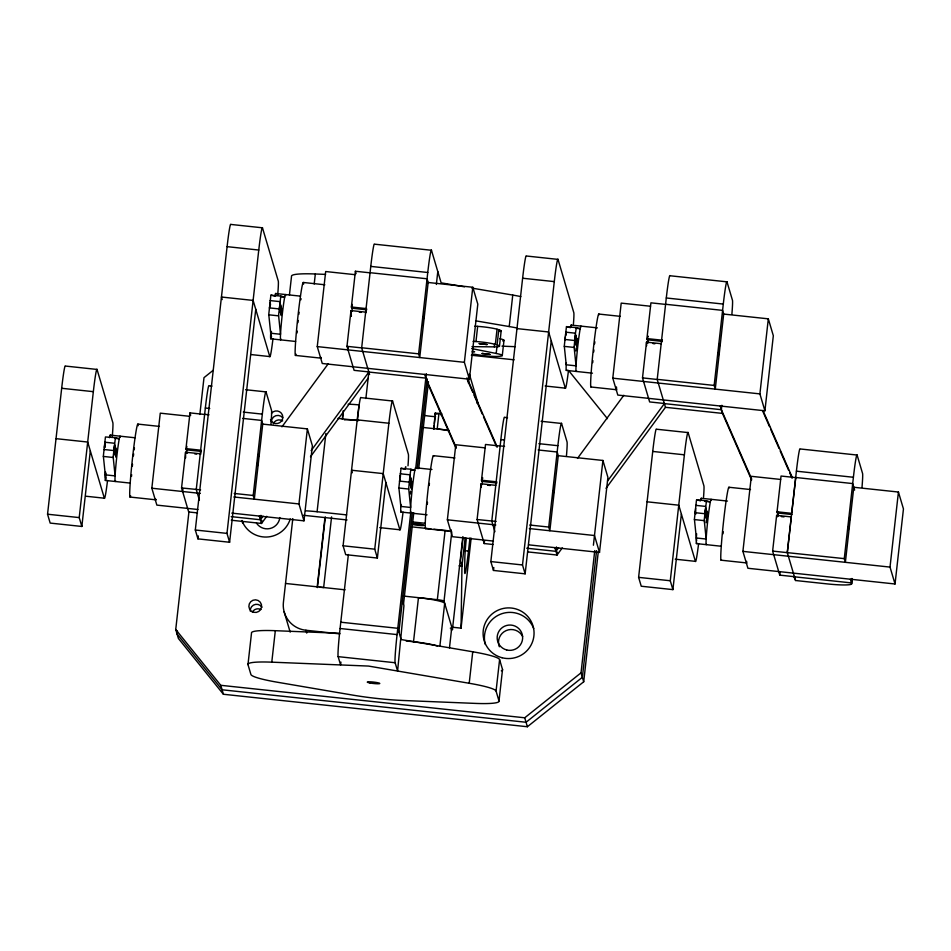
<?xml version="1.0" encoding="UTF-8"?>
<svg xmlns="http://www.w3.org/2000/svg" width="951" height="951" viewBox="0 0 951 951"><rect width="100%" height="100%" fill="white"/><g stroke="black" fill="none" stroke-linecap="round" stroke-linejoin="round"><path stroke-width="1.43" d="M115.463 455.577L116.165 449.621L115.463 455.577A15.05 0.701 -83.9 0 1 115.986 451.547M452.26 627.208L461.057 628.147L461.96 566.142L465.11 538.1M185.6 457.883L185.576 452.2L200.269 453.77M351.014 316.255L350.99 310.573L365.683 312.142M482.597 478.638L482.537 477.557L482.205 478.947M648.011 337.011L647.916 335.953L647.679 336.999M695.657 513.16L695.633 514.348M411.724 481.931L411.724 481.218L411.01 487.506L411.724 481.931A15.05 0.701 -83.9 0 0 411.343 484.451M280.961 314.222L281.603 308.017L280.902 314.305M352.369 307.292L351.965 311.429M400.371 476.974L400.419 475.227L400.121 476.891M481.242 487.352L481.099 483.774L495.792 485.343M482.478 480.493L482.086 484.63M565.786 335.346L565.833 333.599L565.536 335.263M646.656 345.724L646.514 342.146L661.207 343.715M647.893 338.865L647.5 343.002M778.013 512.066L777.68 515.632M186.907 449.49L186.551 453.056L187.478 453.151M399.884 478.9L399.884 481.063M776.943 517.035L776.634 515.359L791.327 516.928L787.309 552.662M104.36 447.327L104.883 443.653L104.634 447.469M269.775 305.699L270.298 302.026L270.048 305.842M200.685 454.305L201.089 450.881M366.111 312.677L366.504 309.253M565.358 336.678L565.144 339.911L565.37 339.031M115.059 438.328L119.267 438.78L115.404 437.65L105.442 436.961L103.35 456.1L105.585 477.664L106.084 473.241M115.404 437.65L113.157 456.908L115.107 475.892L105.288 474.846M280.474 296.7L284.682 297.152L280.807 296.023L270.857 295.345L268.753 314.472L270.999 336.036L271.487 331.614M280.807 296.023L278.572 315.28L280.521 334.265L270.702 333.219M410.927 469.223L401.013 468.379L398.873 487.673L400.823 506.419L410.63 507.465L408.692 488.731L410.024 474.834L410.903 469.247L414.802 470.353L410.594 469.901M576.342 327.596L566.427 326.752L564.288 346.045L566.225 364.792L576.044 365.838L574.107 347.103L575.438 333.207L576.318 327.62L580.205 328.725L576.009 328.273M704.715 501.332L710.326 501.926L706.462 500.808L696.643 499.75L696.453 500.345L694.408 519.258L696.643 540.81M706.462 500.808L704.215 520.066L706.165 539.039L696.346 537.993M90.321 450.905L81.845 526.462L50.177 523.086L47.55 514.218L61.672 388.281A25.499 1.189 -83.9 0 1 65.381 366.052L97.038 369.44L112.836 422.636A25.499 1.189 -83.9 0 1 112.289 436.521M81.845 526.462L79.218 517.594L93.341 391.669A25.499 1.189 -83.9 0 1 97.038 369.44M197.927 509.498L156.856 505.112L151.839 488.22L160.267 413.162L189.57 416.3M197.511 512.91L188.69 511.971L181.558 487.946L185.576 452.2M185.968 448.622L200.661 450.192L201.018 451.392L186.325 449.823L185.968 448.622L189.986 412.889L204.679 414.458M182.628 491.512L182.949 488.564M598.238 552.162L583.7 681.784L527.389 726.742L223.402 694.266L178.396 638.478L175.733 629.514L188.952 511.686M199.853 414.47L203.989 377.654L213.179 370.308M177.397 631.048L177.064 633.996L222.082 689.784L526.058 722.261L582.369 677.302L596.574 550.629M196.251 489.515L205.345 408.027A25.499 1.189 -83.9 0 1 209.042 385.797L211.966 386.118M255.748 309.277L229.607 542.26L197.951 538.872L195.312 530.004L227.099 246.654A25.499 1.189 -83.9 0 1 230.796 224.424L262.464 227.8L278.263 281.009A25.499 1.189 -83.9 0 1 277.716 294.893M197.951 538.872L198.284 535.924M229.607 542.26L226.98 533.392L258.767 250.042A25.499 1.189 -83.9 0 1 262.464 227.8M242.636 418.392L261.632 420.413L262.726 424.11L254.309 499.168L253.216 495.471L262.333 414.125A25.499 1.189 -83.9 0 1 266.042 391.895L245.584 389.708M231.188 516.631L260.419 519.757L260.919 515.347M261.846 520.506L261.513 523.454L231.295 520.221M340.791 622.204L397.78 628.302L401.12 639.548L472.742 651.78A51.009 5.682 6.4 0 1 499.596 659.614L502.532 669.504L499.002 700.982A51.009 5.682 6.4 0 1 475.191 703.395L403.272 700.495A51.009 5.682 6.4 0 1 352.607 695.086L277.751 682.295A51.009 5.682 6.4 0 1 250.909 674.473L247.973 664.583L251.504 633.104A51.009 5.682 6.4 0 1 275.315 630.691L339.733 633.283M289.425 295L291.517 276.396A51.009 5.682 6.4 0 1 315.328 273.983L325.575 274.399M247.973 664.583A51.009 5.682 6.4 0 1 271.784 662.169L275.315 630.691M314.199 284.004L315.328 273.983M292.801 518.616L283.41 602.352A25.499 25.32 -16.5 0 0 305.913 630.251L306.757 633.093M231.794 513.124L303.975 520.839L298.959 503.947L307.375 428.889L261.715 424.003M427.13 282.376L472.79 287.261L477.806 304.154L469.39 379.211L322.27 363.484L317.254 346.592L325.682 271.534L354.985 274.673M303.975 520.839L312.392 445.781L307.375 428.889M305.556 510.818A25.499 2.841 6.4 0 1 317.087 511.733L325.872 433.513M317.194 586.85L324.957 517.582M317.408 587.587L325.337 516.928M368.798 371.912L354.105 370.343L346.972 346.319L350.99 310.573M351.383 306.995L366.076 308.564L366.432 309.764L351.739 308.195L351.383 306.995L355.401 271.261L370.094 272.83M348.03 349.885L348.363 346.937M342.289 419.165L343.24 410.713M331.578 516.88L323.649 587.54A6.443 0.713 6.4 0 0 319.631 587.266M342.633 418.262L343.299 412.377M464.516 286.833L441.133 282.839L431.469 250.268L374.468 244.169A25.499 1.189 -83.9 0 0 370.771 266.399L361.665 347.888L346.972 346.319M385.856 482.478L377.381 558.047L345.712 554.659L343.085 545.791L357.207 419.855A25.499 1.189 -83.9 0 1 360.905 397.625L392.573 401.013L408.359 454.221A25.499 1.189 -83.9 0 1 408.003 465.824M340.922 662.086L340.601 664.939L338.128 656.642A25.499 1.189 -83.9 0 1 340.078 628.504L348.375 554.516M365.873 398.528L368.845 372.043L425.846 378.129L456.159 447.422M377.381 558.047L374.742 549.179L388.876 423.243A25.499 1.189 -83.9 0 1 392.573 401.013M370.058 272.699L427.058 278.786L428.152 282.483L419.736 357.54L418.63 353.843L427.76 272.497A25.499 1.189 -83.9 0 1 431.469 250.268M402.416 600.509L403.949 605.68L397.589 671.037L395.129 662.74A25.499 1.189 -83.9 0 1 397.078 634.59L410.82 512.042M415.777 467.892L426.333 373.719M436.354 284.468L437.793 271.594M398.885 631.987L412.247 512.791M417.204 468.653L427.272 378.878M403.509 604.206L413.756 512.851M418.713 468.653L428.461 381.731M441.835 413.792A15.941 1.771 6.4 0 0 438.946 413.459L435.237 413.055L433.727 429.317L434.167 425.442M434.381 423.516L435.035 417.703M435.356 414.802L435.237 413.055M438.946 413.459L437.21 428.949A15.941 1.771 6.4 0 1 448.563 430.684M437.626 646.133A25.499 2.841 6.4 0 0 413.519 641.747L418.464 597.668A25.499 2.841 6.4 0 1 444.676 603.326L439.897 645.943M451.131 629.8A6.443 0.713 6.4 0 0 452.486 629.491L444.022 601.115A6.443 0.713 6.4 0 0 437.341 599.689L445.104 530.503M469.39 379.211L464.373 362.319L472.79 287.261M493.45 541.083L452.391 536.697L447.374 519.805L455.791 444.747L485.105 447.873M444.022 601.115L451.773 531.93M468.451 383.265L468.95 378.855M473.063 341.35L475.975 341.54L477.675 326.371A15.941 1.771 6.4 0 1 497.04 329.224L498.788 329.735A15.941 1.771 6.4 0 1 499.881 331.519M449.478 647.845L451.784 627.28A25.499 2.841 6.4 0 1 450.322 628.171M452.438 629.491L462.84 536.756M463.078 537.351L460.427 560.971L461.96 566.142L459.036 565.821M466.323 538.325A25.499 1.189 -83.9 0 0 464.837 558.249L464.659 570.648A25.499 1.189 -83.9 0 0 468.486 551.069L469.96 537.993M461.057 628.147L471.149 538.123M471.969 346.663L494.258 346.865L494.568 344.107M498.788 329.735L497.088 344.904L495.34 344.393L497.04 329.224M493.046 544.495L484.225 543.544L477.093 519.519L481.099 483.774M481.503 480.207L496.196 481.777L496.553 482.965L481.86 481.396L481.503 480.207L485.509 444.462L500.202 446.031M472.79 354.045L480.005 355.103A15.941 1.771 6.4 0 0 498.883 356.34L500.44 356.185A15.941 1.771 6.4 0 0 496.208 353.463L496.981 346.568M499.477 346.045L501.189 330.865M502.283 355.496L503.994 340.327M484.225 543.544L484.546 540.691M499.002 700.982L496.065 691.092A51.009 5.682 6.4 0 0 469.212 683.27L472.742 651.78M517.32 328.059A51.009 5.682 6.4 0 0 509.225 326.562L512.755 295.072L471.827 288.082M491.786 521.089L500.868 439.612A25.499 1.189 -83.9 0 1 504.577 417.382L507.501 417.691M551.271 340.85L525.142 573.833L493.474 570.445L490.847 561.577L522.622 278.227A25.499 1.189 -83.9 0 1 526.331 255.997L557.999 259.385L573.786 312.594A25.499 1.189 -83.9 0 1 573.429 324.196M493.474 570.445L493.807 567.497M496.065 691.092L499.596 659.614M525.142 573.833L522.503 564.965L554.29 281.615A25.499 1.189 -83.9 0 1 557.999 259.385M538.159 449.966L557.167 451.998L558.261 455.695L549.844 530.753L548.739 527.056L557.868 445.698A25.499 1.189 -83.9 0 1 561.577 423.468L541.107 421.281M526.723 548.216L555.955 551.33L556.442 546.92M557.381 552.091L557.048 555.027L527.817 551.913M593.4 545.22L602.91 460.462L557.238 455.577M722.653 313.961L768.325 318.835L773.329 335.727L764.913 410.784L617.805 395.069L612.789 378.177L621.205 303.119L650.52 306.246M583.7 681.784L581.037 672.821L594.755 550.57M528.554 544.828L599.499 552.412L607.915 477.354L602.91 460.462M664.333 403.497L649.64 401.928L642.507 377.892L646.514 342.146M662.181 339.769L661.967 341.385L647.274 339.769L646.918 338.58L650.924 302.834L665.617 304.403M647.857 343.192L648.19 340.256M731.901 314.092A25.499 1.189 -83.9 0 0 732.448 300.207L726.992 281.841L670.003 275.754A25.499 1.189 -83.9 0 0 666.294 297.984L657.2 379.461L642.507 377.892M681.38 514.063L672.904 589.62L641.247 586.232L638.608 577.364L652.731 451.44A25.499 1.189 -83.9 0 1 656.44 429.21L688.108 432.586L703.895 485.795A25.499 1.189 -83.9 0 1 703.526 497.397M672.904 589.62L670.277 580.752L684.399 454.816A25.499 1.189 -83.9 0 1 688.108 432.586M665.593 304.272L722.582 310.371L723.687 314.068L715.259 389.114L714.165 385.428L723.295 304.07A25.499 1.189 -83.9 0 1 726.992 281.841M751.682 478.995L721.369 409.703L721.868 405.292M764.913 410.784L759.897 393.892L768.325 318.835M852.774 487.162L898.433 492.036L903.45 508.928L895.034 583.985L747.914 568.27L742.909 551.378L751.326 476.32L780.64 479.447M794.454 576.698L779.761 575.129L772.628 551.093L776.634 515.359M777.038 511.781L781.044 476.035L795.737 477.604L791.719 513.35L777.038 511.781L777.383 512.969L792.076 514.539M777.977 516.405L778.465 511.983M779.761 575.129L780.082 572.264M862.01 487.292A25.499 1.189 -83.9 0 0 862.557 473.42L857.101 455.042L800.1 448.955A25.499 1.189 -83.9 0 0 796.403 471.185L787.273 552.543L795.583 580.514L827.251 583.902A25.499 2.841 6.4 0 0 851.704 583.652L852.191 579.23M853.784 487.269L845.368 562.326L844.274 558.629L853.404 477.271A25.499 1.189 -83.9 0 1 857.101 455.042M851.977 578.493L851.478 582.915L794.489 576.817M895.034 583.985L890.017 567.093L898.433 492.036M104.848 447.398L105.097 445.555M270.262 305.77L270.369 304.914M496.47 483.584L496.731 481.646M661.896 341.956L661.611 340.149L646.918 338.58M695.657 510.901L695.312 513.1L695.645 508.464M186.325 449.823L186.871 446.34M351.739 308.195L352.357 304.451M481.86 481.396L482.098 479.673M647.274 339.769L647.5 338.045M777.383 512.969L777.621 511.246M201.077 450.929L201.16 450.334M270.369 304.914L270.524 303.928M366.492 309.301L366.575 308.706M662.015 340.886L662.134 340.018M351.406 315.661L351.276 316.362M114.084 450.929L114.702 444.699L114.025 451.012M114.417 452.26L115.107 445.995M411.438 488.659L412.056 482.43L411.379 488.743M576.092 344.666L576.781 338.401M115.071 445.936L114.453 452.153M280.212 311.821L280.842 305.533L280.165 311.845M281.948 309.23L281.258 315.542L281.971 309.289M576.746 338.342L576.128 344.571M707.223 512.779L706.545 519.091L707.259 512.839M706.224 517.843L706.89 511.602L706.177 517.855M281.211 306.769L280.533 313.081L281.246 306.9M576.009 335.881L575.331 342.194L576.033 335.893M574.986 340.981L575.64 334.645L574.963 340.957M705.476 515.406L706.129 509.082L705.452 515.394M281.96 426.833L328.297 363.698M260.419 519.757L263.047 516.179M311.132 450.667L368.845 372.043M266.767 516.31L261.513 523.454L259.326 516.06M310.49 456.742L368.192 378.118M577.483 458.406L623.832 395.271M555.955 551.33L558.57 547.764M607.546 481.051L664.38 403.616L721.369 409.703M562.291 547.883L557.048 555.027L554.849 547.645M606.013 488.315L665.474 407.313L657.165 379.33L714.165 385.428M175.733 629.514L220.751 685.302L524.726 717.791L581.037 672.821M501.985 346.152L515.204 346.687M271.784 662.169L368.524 666.069L469.212 683.27M472.231 351.894L474.632 351.751L472.231 351.074M474.763 326.181L477.675 326.371M227.099 246.654L258.767 250.042M522.622 278.227L554.29 281.615M370.771 266.399L427.76 272.497M666.294 297.984L723.295 304.07M303.321 282.471L324.85 284.777M598.845 314.056L620.373 316.35M275.612 293.49L300.457 296.141M571.147 325.076L597.359 327.869M270.096 300.575L279.915 301.622M565.631 332.149L575.438 333.207M516.975 328.606L548.644 331.982L565.31 388.151L545.161 385.999M359.312 312.213L361.154 312.404M653.004 343.584L654.847 343.786M269.276 307.874L279.095 308.92M564.811 339.448L574.618 340.506M268.776 314.805L278.584 315.851M564.3 346.378L574.119 347.424M471.316 355.234L514.111 359.811M418.63 353.843L361.642 347.757L369.582 374.504M270.785 338.806L295.571 341.457M566.309 370.391L592.473 373.184M317.254 346.592L464.373 362.319M612.789 378.177L759.897 393.892M295.452 355.424L321.283 358.182A36.697 1.712 -83.9 0 1 321.058 357.421M590.975 386.998L616.819 389.755A36.697 1.712 -83.9 0 1 616.498 386.95M251.076 354.568L269.787 356.577A25.499 1.189 -83.9 0 0 272.961 338.877M665.474 407.313L722.475 413.4L751.599 479.982M61.672 388.281L93.341 391.669M357.207 419.855L388.876 423.243M652.731 451.44L684.399 454.816M338.021 418.392L358.705 420.604M422.22 427.379L448.813 430.221M205.345 408.027L209.731 408.502M243.337 412.092L262.333 414.125M500.868 439.612L503.792 439.921M538.872 443.665L557.868 445.698M796.403 471.185L853.404 477.271M204.631 414.327L209.018 414.802M500.167 445.9L504.553 446.376M795.702 477.485L852.69 483.572L854.628 490.086M137.907 424.098L159.435 426.405M433.43 455.672L454.958 457.978M728.965 487.257L750.494 489.551M110.197 435.118L135.042 437.769M415.551 467.749L431.944 469.497M701.267 498.276L727.467 501.07M104.681 442.203L114.5 443.249M400.216 473.776L410.024 474.834M695.74 505.361L705.559 506.407M56.026 438.661L87.694 442.037L104.36 498.205L85.649 496.196M647.084 501.807L678.752 505.195L695.419 561.352L675.269 559.2M194.824 453.936L196.655 454.126M487.59 485.212L490.347 485.509M781.294 516.595L784.04 516.892M103.861 449.502L113.68 450.548M399.396 481.075L409.215 482.133M694.919 512.66L704.739 513.706M103.362 456.432L113.169 457.479M398.885 488.006L408.704 489.052M694.42 519.579L704.239 520.637M181.558 487.946L200.602 489.848M234.219 493.45L253.216 495.471M477.093 519.519L496.137 521.433M529.743 525.023L548.739 527.056M772.628 551.093L844.274 558.629M105.371 480.433L130.156 483.084M400.894 512.018L427.058 514.812M696.429 543.592L721.227 546.243M151.839 488.22L200.257 493.391M233.851 496.981L298.959 503.947M447.374 519.805L495.792 524.976M529.386 528.566L594.482 535.52L599.499 552.412M742.909 551.378L890.017 567.093M317.087 511.733L346.639 514.895M411.628 521.837L424.919 523.252M303.369 515.276L347.044 519.947M411.819 526.866L430.958 528.911M433.906 529.22L448.622 530.801M130.037 497.052L155.869 499.81M425.561 528.625L451.404 531.383A36.697 1.712 -83.9 0 1 451.107 529.766M721.096 560.198L746.927 562.956A36.697 1.712 -83.9 0 1 746.642 561.352M379.734 527.627L399.884 529.778A25.499 1.189 -83.9 0 0 403.058 512.078M464.1 550.593L468.486 551.069M47.55 514.218L79.218 517.594M195.312 530.004L226.98 533.392M343.085 545.791L374.742 549.179M490.847 561.577L522.503 564.965M638.608 577.364L670.277 580.752M285.526 583.462L345.082 589.822M403.379 596.051L437.341 599.689M340.078 628.504L397.078 634.59M305.913 630.251L339.816 633.865M406.148 640.962L413.519 641.747M338.128 656.642L395.129 662.74M475.607 320.82L509.225 326.562M471.672 348.577L496.208 353.463M566.523 326.55L570.398 327.679A22.788 1.07 -83.9 0 1 571.337 325.551M270.999 294.976L275.457 296.272M696.643 499.75L700.507 500.88A22.788 1.07 -83.9 0 1 701.458 498.752M401.108 468.177L404.983 469.307A22.788 1.07 -83.9 0 1 405.922 467.179M568.876 370.866L607.451 418.678M763.082 410.737L792.207 477.307M762.987 411.712L769.525 426.654M770.714 429.376L779.035 448.397M780.224 451.119L788.545 470.139M789.734 472.849L792.112 478.282M793.8 576.437L795.583 580.514M466.953 377.797L497.266 447.089M467.452 380.138L472.802 392.359M473.99 395.081L482.312 414.101M483.5 416.823L496.588 446.708M456.064 448.397L426.94 381.826L424.752 374.432M850.384 579.218L851.704 583.652M720.276 406.018L722.475 413.4M561.577 423.468L567.022 441.835A25.499 1.189 -83.9 0 1 566.475 455.719M469.449 374.432L477.866 402.808A6.443 0.713 6.4 0 1 476.938 403.105M491.75 520.958L494.936 531.692M524.726 717.791L527.389 726.742M355.401 271.261L356.102 273.638M399.884 529.778L383.217 473.61L351.561 470.234L352.31 472.766M269.787 356.577L253.109 300.409L221.452 297.021L222.201 299.565M266.042 391.895L271.499 410.261A25.499 1.189 -83.9 0 1 270.952 424.146M284.147 611.814L290.186 632.165M189.986 412.889L190.687 415.266M196.215 489.385L199.401 500.119M220.751 685.302L223.402 694.266M512.755 295.072A51.009 5.682 6.4 0 1 520.851 296.581M502.532 669.504A51.009 5.682 6.4 0 1 501.308 670.824M412.354 523.632A6.372 0.713 6.4 0 1 421.935 524.524A6.372 0.713 6.4 0 1 421.769 525.594A6.372 0.713 6.4 0 1 412.247 524.334M242.588 522.943A25.499 25.32 -16.5 0 1 242.053 520.506M290.245 518.949A25.499 25.32 -16.5 0 1 242.053 520.875M485.307 644.457A25.499 25.32 -16.5 0 1 501.985 613.657A25.499 25.32 -16.5 0 1 533.701 628.54M271.404 421.626A6.372 6.324 -16.5 0 1 282.756 417.762M271.534 413.245A6.372 6.324 -16.5 0 1 281.282 413.114A6.372 6.324 -16.5 0 1 279.713 422.684A6.372 6.324 -16.5 0 1 270.5 419.546M250.232 611.113A6.372 6.324 -16.5 0 1 261.953 607.19M568.484 370.45A25.499 1.189 -83.9 0 1 565.31 388.151M698.593 543.663A25.499 1.189 -83.9 0 1 695.419 561.352M107.534 480.505A25.499 1.189 -83.9 0 1 104.36 498.205M296.07 354.2A36.697 1.712 -83.9 0 1 297.734 318.228A36.697 1.712 -83.9 0 1 303.607 284.087M281.068 312.594A15.05 0.701 -83.9 0 1 281.401 309.919M297.045 332.993A22.788 1.07 -83.9 0 1 297.176 331.079M297.936 322.603A22.788 1.07 -83.9 0 1 298.15 320.439M298.828 314.294A22.788 1.07 -83.9 0 1 299.066 312.249M300.849 299.803A22.788 1.07 -83.9 0 1 301.063 298.662M280.985 339.103A22.788 1.07 -83.9 0 1 282.019 316.754A22.788 1.07 -83.9 0 1 285.669 295.547M274.863 296.094A22.788 1.07 -83.9 0 1 275.849 294.501M271.546 336.44A22.788 1.07 -83.9 0 1 270.821 331.198M425.941 528.162A36.697 1.712 -83.9 0 1 427.855 491.334A36.697 1.712 -83.9 0 1 433.656 456.444M410.285 494.068A15.05 0.701 -83.9 0 1 410.57 491.203M427.296 504.292A22.788 1.07 -83.9 0 1 427.463 502.259M429.186 485.462A22.788 1.07 -83.9 0 1 429.436 483.417M411.105 512.304A22.788 1.07 -83.9 0 1 412.021 491.013A22.788 1.07 -83.9 0 1 415.742 468.225M401.286 511.258A22.788 1.07 -83.9 0 1 400.942 504.41M721.464 559.735A36.697 1.712 -83.9 0 1 723.39 522.907A36.697 1.712 -83.9 0 1 729.191 488.018M706.106 522.777A15.05 0.701 -83.9 0 1 706.403 520.042M707.045 514.705A15.05 0.701 -83.9 0 1 707.389 512.197M722.986 533.832A22.788 1.07 -83.9 0 1 723.176 531.716M706.474 544.352A22.788 1.07 -83.9 0 1 707.782 520.423A22.788 1.07 -83.9 0 1 711.312 500.333M696.81 542.831A22.788 1.07 -83.9 0 1 696.619 533.725M130.656 495.828A36.697 1.712 -83.9 0 1 132.32 459.844A36.697 1.712 -83.9 0 1 138.192 425.715M156.035 499.739A36.697 1.712 -83.9 0 1 155.643 499.037M131.511 476.38A22.788 1.07 -83.9 0 1 131.63 474.62M132.308 466.406A22.788 1.07 -83.9 0 1 132.522 464.231M133.413 455.921A22.788 1.07 -83.9 0 1 133.651 453.877M134.174 449.835A22.788 1.07 -83.9 0 1 134.436 447.885M115.57 480.73A22.788 1.07 -83.9 0 1 116.604 458.382A22.788 1.07 -83.9 0 1 120.254 437.175M109.448 437.722A22.788 1.07 -83.9 0 1 110.435 436.129M106.132 478.068A22.788 1.07 -83.9 0 1 105.478 471.732M591.356 386.534A36.697 1.712 -83.9 0 1 593.269 349.706A36.697 1.712 -83.9 0 1 599.071 314.817M575.842 351.002A15.05 0.701 -83.9 0 1 576.14 348.185M576.758 342.824A15.05 0.701 -83.9 0 1 577.281 338.996M592.711 362.664A22.788 1.07 -83.9 0 1 592.877 360.631M593.686 352.025A22.788 1.07 -83.9 0 1 593.899 349.92M594.601 343.834A22.788 1.07 -83.9 0 1 594.851 341.789M576.508 370.676A22.788 1.07 -83.9 0 1 577.435 349.386A22.788 1.07 -83.9 0 1 581.156 326.597M566.701 369.63A22.788 1.07 -83.9 0 1 566.344 362.783M279.856 517.534A12.755 12.66 -16.5 0 1 256.461 523.074M499.334 646.763A12.755 12.66 -16.5 0 1 506.075 630.62A12.755 12.66 -16.5 0 1 522.61 636.421M273.21 423.825A6.372 6.324 -16.5 0 1 282.649 420.924M252.288 612.171A6.372 6.324 -16.5 0 1 260.907 609.508M475.975 341.54A15.941 1.771 6.4 0 1 495.34 344.393M497.088 344.904A15.941 1.771 6.4 0 1 494.258 346.865M499.834 338.699A15.941 1.771 6.4 0 1 502.699 340.933M348.114 404.27A15.941 1.771 6.4 0 1 359.145 404.924L357.41 420.413A15.941 1.771 6.4 0 0 344.405 419.843M435.594 416.693A13.801 1.533 6.4 0 1 424.229 415.409M435.475 413.828A13.801 1.533 6.4 0 1 437.234 414.125M440.979 414.921A13.801 1.533 6.4 0 1 441.561 415.076M469.319 374.29A6.443 0.713 6.4 0 1 469.485 374.432M114.738 453.116L115.463 447.172L114.738 453.116M115.107 454.352L115.796 448.397L115.107 454.352M115.832 456.813L116.533 450.857L115.832 456.813M257.281 465.55L257.341 466.311L258.708 453.639L257.281 465.55M279.416 309.027L280.117 303.072L279.416 309.027M279.784 310.264L280.462 304.344L279.784 310.264M409.536 482.228L410.226 476.273L409.536 482.228M409.905 483.465L410.63 477.568L409.905 483.465M410.261 484.689L410.963 478.733L410.261 484.689M410.63 485.925L411.331 479.97L410.63 485.925M422.708 323.934L422.767 324.683L424.134 312.011L422.708 323.934M552.816 497.135L552.876 497.884L554.243 485.212L552.816 497.135M575.676 343.061L576.377 337.106L575.676 343.061M576.413 345.534L577.102 339.578L576.413 345.534M576.781 346.758L577.471 340.803L576.781 346.758M705.06 513.813L705.749 507.893L705.06 513.813M705.797 516.274L706.522 510.33L705.797 516.274M706.89 519.959L707.592 514.004L706.89 519.959M718.243 355.508L718.29 356.256L719.657 343.584L718.243 355.508M848.351 528.708L848.399 529.469L849.766 516.785L848.351 528.708M482.121 353.451L489.955 354.366L482.121 353.451M479.221 343.644L487.043 344.571L479.221 343.644M370.022 682.996A6.372 0.713 6.4 0 0 379.818 683.519A6.372 0.713 6.4 0 0 370.628 681.831A6.372 0.713 6.4 0 0 370.022 682.996M502.08 657.747A25.499 25.32 -16.5 0 0 533.166 626.471A25.499 25.32 -16.5 0 0 490.478 615.452A25.499 25.32 -16.5 0 0 502.08 657.747M253.632 612.289A6.372 6.324 -16.5 0 0 261.406 604.467A6.372 6.324 -16.5 0 0 250.731 601.71A6.372 6.324 -16.5 0 0 253.632 612.289M506.657 649.961A12.755 12.66 -16.5 0 0 522.206 634.317A12.755 12.66 -16.5 0 0 500.856 628.813A12.755 12.66 -16.5 0 0 506.657 649.961"/></g></svg>
